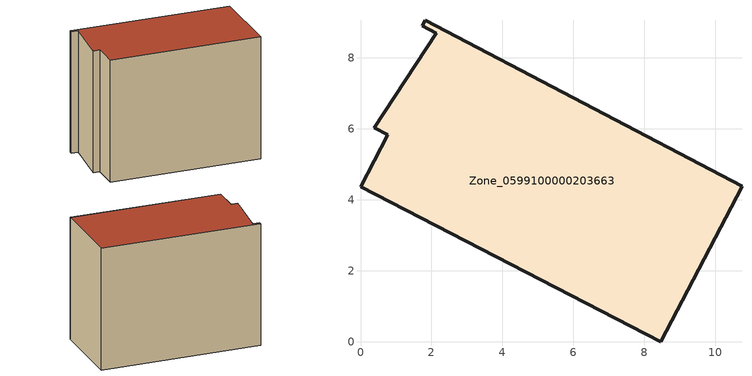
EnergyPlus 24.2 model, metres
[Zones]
Zone_0599100000203663
 floor ground (C_G): 2.14,8.7 1.74,8.91 1.82,9.06 10.75,4.39 8.46,0 0,4.38 0.77,5.84 0.39,6.03 z0
 wall outside (C_F): 8.46,0 10.75,4.39 1.82,9.06 1.74,8.91 2.14,8.7 0.39,6.03 0.77,5.84 0,4.38 8.46,0 z0:7.77
 roof outside (C_R): 2.14,8.7 0.39,6.03 0.77,5.84 0,4.38 8.46,0 10.75,4.39 1.82,9.06 1.74,8.91 z7.77
[BUILDING]
Pand.0599100000203663: North Axis=0; Terrain=City; Loads Convergence Tolerance Value=0.04; Temperature Convergence Tolerance Value=0.4; Solar Distribution=FullExterior; Maximum Number of Warmup Days=25; Minimum Number of Warmup Days=1
[Site:Location]
Rotterdam.The.Hague.AP_ZH_NLD Design_Conditions: Latitude=51.96; Longitude=4.45; Time Zone=1; Elevation=-4.5
[SITE:GROUNDTEMPERATURE:BUILDINGSURFACE]
18, 18, 18, 18, 18, 18, 18, 18, 18, 18, 18, 18
[MATERIAL] Thermal Absorptance=0.9; Solar Absorptance=0.7; Visible Absorptance=0.7
Name | Roughness | Thickness | Conductivity | Density | Specific Heat
G.TI.1946 | MediumSmooth | 0.15 | 1 | 540 | 1210
F.TI.1946 | Rough | 0.3 | 0.857143 | 1920 | 840
R.TI.1946 | MediumRough | 0.2 | 0.1 | 1500 | 1000
[CONSTRUCTION]
C_G: G.TI.1946
C_F: F.TI.1946
C_R: R.TI.1946
[ZONE]
Zone_0599100000203663: Type=1; Multiplier=1; Ceiling Height=Autocalculate; Volume=Autocalculate; Floor Area=autocalculate; Part of Total Floor Area=Yes
[ZONEINFILTRATION:DESIGNFLOWRATE]
Infil_Zone_0599100000203663: Zone or ZoneList or Space or SpaceList=Zone_0599100000203663; Schedule=AlwaysOn; Design Flow Rate Calculation Method=Flow/Area; Flow Rate per Floor Area=0.003; Constant Term Coefficient=1; Temperature Term Coefficient=0; Velocity Term Coefficient=0; Velocity Squared Term Coefficient=0
[HVACTEMPLATE:ZONE:IDEALLOADSAIRSYSTEM]
Zone_0599100000203663: Maximum Heating Supply Air Temperature=50; Minimum Cooling Supply Air Temperature=13; Maximum Heating Supply Air Humidity Ratio=0.0156; Minimum Cooling Supply Air Humidity Ratio=0.0077; Heating Limit=NoLimit; Cooling Limit=NoLimit; Dehumidification Control Type=ConstantSensibleHeatRatio; Cooling Sensible Heat Ratio=0.7; Dehumidification Setpoint=60; Humidification Control Type=None; Humidification Setpoint=30; Outdoor Air Method=None; Outdoor Air Flow Rate per Person=0.00944; Outdoor Air Flow Rate per Zone Floor Area=0; Outdoor Air Flow Rate per Zone=0; Demand Controlled Ventilation Type=None; Outdoor Air Economizer Type=NoEconomizer; Heat Recovery Type=None; Sensible Heat Recovery Effectiveness=0.7; Latent Heat Recovery Effectiveness=0.65
[ZONECONTROL:THERMOSTAT]
ThermostatControl_Zone_0599100000203663: Zone or ZoneList=Zone_0599100000203663; Control Type Schedule=DualSetpointControlType; Control 1=Thermostat_Zone_0599100000203663; Temperature Difference Between Cutout And Setpoint=0
[THERMOSTATSETPOINT:DUALSETPOINT]
Thermostat_Zone_0599100000203663: Heating Setpoint Temperature Schedule=HeatingSetpoint_Zone_0599100000203663; Cooling Setpoint Temperature Schedule=CoolingSetpoint_Zone_0599100000203663
[SCHEDULE:COMPACT]
HeatingSetpoint_Zone_0599100000203663: Through: 12/31, For: AllDays, Until: 24:00, 21
CoolingSetpoint_Zone_0599100000203663: Through: 12/31, For: AllDays, Until: 24:00, 24
DualSetpointControlType: Through: 12/31, For: AllDays, Until: 24:00, 4
AlwaysOn: Through: 12/31, For: AllDays, Until: 24:00, 1
